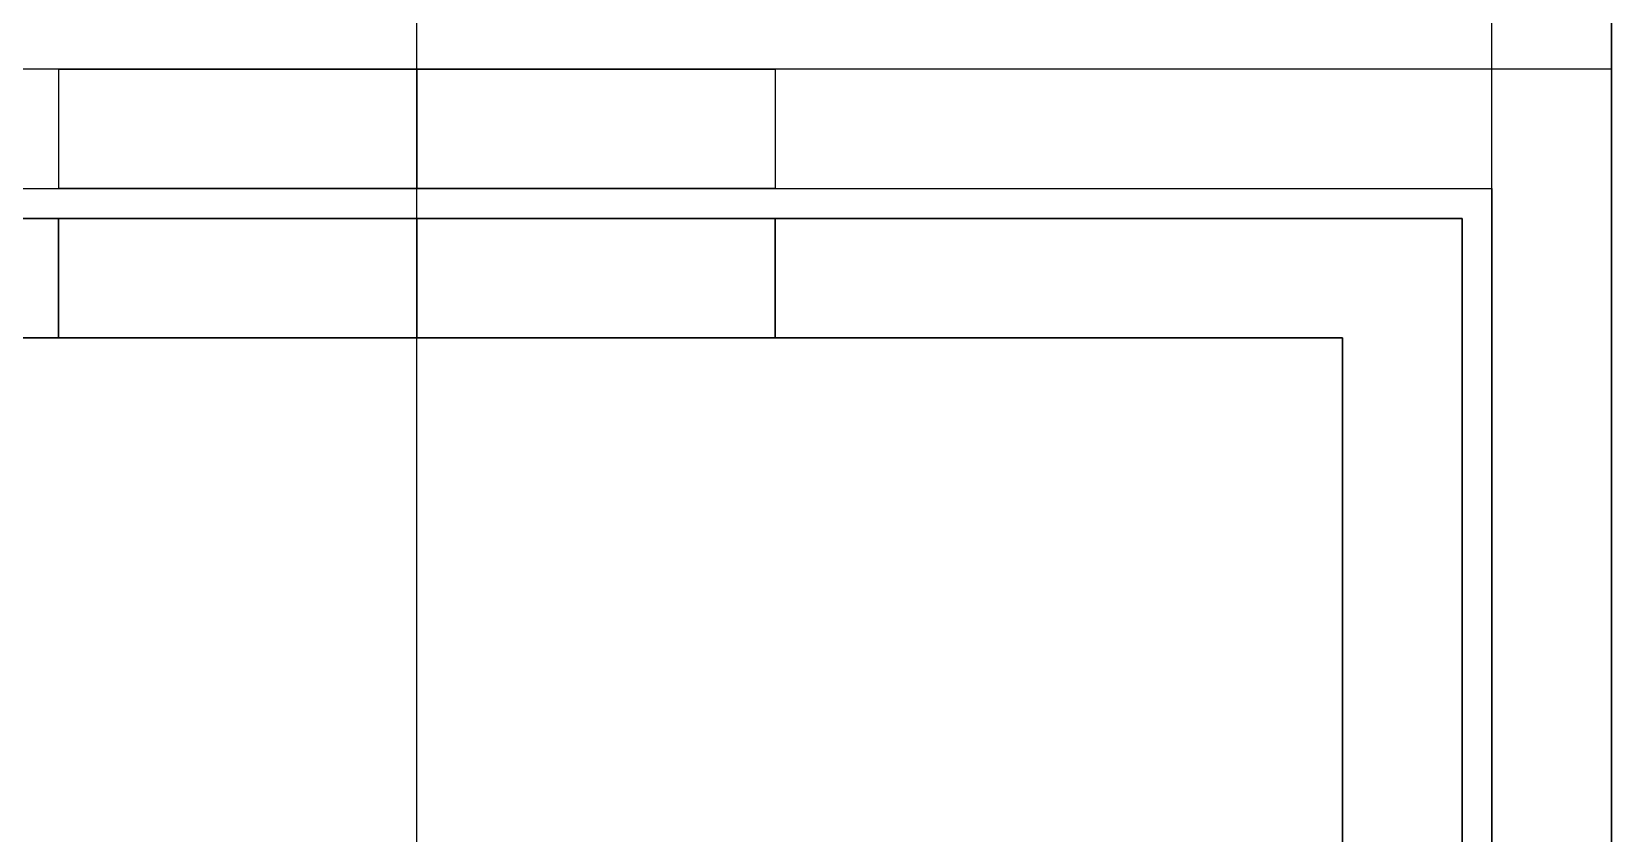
# Model space of a CAD drawing. Header units: millimetres. Extents: x -5956 to -4640, y -5088 to -3772.
# Drawn here: x -4666.56 to -4640.11, y -5060.69 to -5047.26 of the extents above; entities that cross this region are included whole.
import ezdxf

# ---------------------------------------------------------------- set-up
doc = ezdxf.new("R2010")
doc.units = ezdxf.units.MM
doc.header["$MEASUREMENT"] = 0
doc.layers.add('staal', color=5, linetype='Continuous', true_color=0x0000ff)

msp = doc.modelspace()

# ---------------------------------------------------------------- linework, layer by layer
at = {"layer": 'staal'}
for p, q in [((-4666.11, -5047.894, 695.5), (-4666.11, -5049.894, 695.5)), ((-4666.11, -5047.894, 770.5), (-4666.11, -5049.894, 770.5)), ((-4666.11, -5047.894, 920.5), (-4666.11, -5049.894, 920.5)), ((-4666.11, -5047.894, 845.5), (-4666.11, -5049.894, 845.5)), ((-4666.11, -5047.894, 1070.5), (-4666.11, -5049.894, 1070.5)), ((-4666.11, -5047.894, 995.5), (-4666.11, -5049.894, 995.5)), ((-4666.11, -5047.894, 1220.5), (-4666.11, -5049.894, 1220.5)), ((-4666.11, -5047.894, 1145.5), (-4666.11, -5049.894, 1145.5)), ((-4666.11, -5047.894, 545.5), (-4666.11, -5049.894, 545.5)), ((-4666.11, -5047.894, 620.5), (-4666.11, -5049.894, 620.5)), ((-4666.11, -5047.894, 395.5), (-4666.11, -5049.894, 395.5)), ((-4666.11, -5047.894, 470.5), (-4666.11, -5049.894, 470.5)), ((-4666.11, -5047.894, 245.5), (-4666.11, -5049.894, 245.5)), ((-4666.11, -5047.894, 320.5), (-4666.11, -5049.894, 320.5)), ((-4666.11, -5047.894, 170.5), (-4666.11, -5049.894, 170.5)), ((-4666.11, -5047.894, 95.5), (-4666.11, -5049.894, 95.5)), ((-4660.11, -5047.894, 40), (-4660.11, -5049.894, 40)), ((-4660.11, -5047.894, 1276), (-4660.11, -5049.894, 1276)), ((-4660.11, -5047.894, 701.5), (-4660.11, -5049.894, 701.5)), ((-4660.11, -5047.894, 689.5), (-4660.11, -5049.894, 689.5)), ((-4660.11, -5047.894, 776.5), (-4660.11, -5049.894, 776.5)), ((-4660.11, -5047.894, 764.5), (-4660.11, -5049.894, 764.5)), ((-4660.11, -5047.894, 926.5), (-4660.11, -5049.894, 926.5)), ((-4660.11, -5047.894, 914.5), (-4660.11, -5049.894, 914.5)), ((-4660.11, -5047.894, 851.5), (-4660.11, -5049.894, 851.5)), ((-4660.11, -5047.894, 839.5), (-4660.11, -5049.894, 839.5)), ((-4660.11, -5047.894, 1076.5), (-4660.11, -5049.894, 1076.5)), ((-4660.11, -5047.894, 1064.5), (-4660.11, -5049.894, 1064.5)), ((-4660.11, -5047.894, 1001.5), (-4660.11, -5049.894, 1001.5)), ((-4660.11, -5047.894, 989.5), (-4660.11, -5049.894, 989.5)), ((-4660.11, -5047.894, 1226.5), (-4660.11, -5049.894, 1226.5)), ((-4660.11, -5047.894, 1214.5), (-4660.11, -5049.894, 1214.5)), ((-4660.11, -5047.894, 1151.5), (-4660.11, -5049.894, 1151.5)), ((-4660.11, -5047.894, 1139.5), (-4660.11, -5049.894, 1139.5)), ((-4660.11, -5047.894, 551.5), (-4660.11, -5049.894, 551.5)), ((-4660.11, -5047.894, 539.5), (-4660.11, -5049.894, 539.5)), ((-4660.11, -5047.894, 626.5), (-4660.11, -5049.894, 626.5)), ((-4660.11, -5047.894, 614.5), (-4660.11, -5049.894, 614.5)), ((-4660.11, -5047.894, 401.5), (-4660.11, -5049.894, 401.5)), ((-4660.11, -5047.894, 389.5), (-4660.11, -5049.894, 389.5)), ((-4660.11, -5047.894, 476.5), (-4660.11, -5049.894, 476.5)), ((-4660.11, -5047.894, 464.5), (-4660.11, -5049.894, 464.5)), ((-4660.11, -5047.894, 251.5), (-4660.11, -5049.894, 251.5)), ((-4660.11, -5047.894, 239.5), (-4660.11, -5049.894, 239.5)), ((-4660.11, -5047.894, 326.5), (-4660.11, -5049.894, 326.5)), ((-4660.11, -5047.894, 314.5), (-4660.11, -5049.894, 314.5)), ((-4660.11, -5047.894, 176.5), (-4660.11, -5049.894, 176.5)), ((-4660.11, -5047.894, 164.5), (-4660.11, -5049.894, 164.5)), ((-4660.11, -5047.894, 101.5), (-4660.11, -5049.894, 101.5)), ((-4660.11, -5047.894, 89.5), (-4660.11, -5049.894, 89.5)), ((-4654.11, -5047.894, 695.5), (-4654.11, -5049.894, 695.5)), ((-4654.11, -5047.894, 770.5), (-4654.11, -5049.894, 770.5)), ((-4654.11, -5047.894, 920.5), (-4654.11, -5049.894, 920.5)), ((-4654.11, -5047.894, 845.5), (-4654.11, -5049.894, 845.5)), ((-4654.11, -5047.894, 1070.5), (-4654.11, -5049.894, 1070.5)), ((-4654.11, -5047.894, 995.5), (-4654.11, -5049.894, 995.5)), ((-4654.11, -5047.894, 1220.5), (-4654.11, -5049.894, 1220.5)), ((-4654.11, -5047.894, 1145.5), (-4654.11, -5049.894, 1145.5)), ((-4654.11, -5047.894, 545.5), (-4654.11, -5049.894, 545.5)), ((-4654.11, -5047.894, 620.5), (-4654.11, -5049.894, 620.5)), ((-4654.11, -5047.894, 395.5), (-4654.11, -5049.894, 395.5)), ((-4654.11, -5047.894, 470.5), (-4654.11, -5049.894, 470.5)), ((-4654.11, -5047.894, 245.5), (-4654.11, -5049.894, 245.5)), ((-4654.11, -5047.894, 320.5), (-4654.11, -5049.894, 320.5)), ((-4654.11, -5047.894, 170.5), (-4654.11, -5049.894, 170.5)), ((-4654.11, -5047.894, 95.5), (-4654.11, -5049.894, 95.5)), ((-4666.11, -5050.394, 1490.51), (-4666.11, -5052.394, 1490.51)), ((-4666.11, -5050.394, 1565.51), (-4666.11, -5052.394, 1565.51)), ((-4666.11, -5050.394, 1791.51), (-4666.11, -5052.394, 1791.51)), ((-4666.11, -5050.394, 1716.51), (-4666.11, -5052.394, 1716.51)), ((-4666.11, -5052.394, -329.313), (-4666.11, -5050.394, -329.313)), ((-4666.11, -5052.394, -254.313), (-4666.11, -5050.394, -254.313)), ((-4660.11, -5050.394, 1621.01), (-4660.11, -5052.394, 1621.01)), ((-4660.11, -5050.394, 1453.01), (-4660.11, -5052.394, 1453.01)), ((-4660.11, -5050.394, 1496.51), (-4660.11, -5052.394, 1496.51)), ((-4660.11, -5050.394, 1484.51), (-4660.11, -5052.394, 1484.51)), ((-4660.11, -5050.394, 1571.51), (-4660.11, -5052.394, 1571.51)), ((-4660.11, -5050.394, 1559.51), (-4660.11, -5052.394, 1559.51)), ((-4660.11, -5050.394, 1661.01), (-4660.11, -5052.394, 1661.01)), ((-4660.11, -5050.394, 1829.01), (-4660.11, -5052.394, 1829.01)), ((-4660.11, -5050.394, 1785.51), (-4660.11, -5052.394, 1785.51)), ((-4660.11, -5050.394, 1797.51), (-4660.11, -5052.394, 1797.51)), ((-4660.11, -5050.394, 1710.51), (-4660.11, -5052.394, 1710.51)), ((-4660.11, -5050.394, 1722.51), (-4660.11, -5052.394, 1722.51)), ((-4660.11, -5050.394, -384.813), (-4660.11, -5052.394, -384.813)), ((-4660.11, -5050.394, -216.813), (-4660.11, -5052.394, -216.813)), ((-4660.11, -5052.394, -323.313), (-4660.11, -5050.394, -323.313)), ((-4660.11, -5052.394, -335.313), (-4660.11, -5050.394, -335.313)), ((-4660.11, -5052.394, -248.313), (-4660.11, -5050.394, -248.313)), ((-4660.11, -5052.394, -260.313), (-4660.11, -5050.394, -260.313)), ((-4654.11, -5050.394, 1490.51), (-4654.11, -5052.394, 1490.51)), ((-4654.11, -5050.394, 1565.51), (-4654.11, -5052.394, 1565.51)), ((-4654.11, -5050.394, 1791.51), (-4654.11, -5052.394, 1791.51)), ((-4654.11, -5050.394, 1716.51), (-4654.11, -5052.394, 1716.51)), ((-4654.11, -5052.394, -329.313), (-4654.11, -5050.394, -329.313)), ((-4654.11, -5052.394, -254.313), (-4654.11, -5050.394, -254.313))]:
    msp.add_line(p, q, dxfattribs=at)
msp.add_lwpolyline([(-4640.11, -5087.894), (-5956.11, -5087.894), (-5956.11, -3771.894), (-4640.11, -3771.894)], close=True, dxfattribs=at)
for points in [[(-4640.11, -5087.894, 1621.01), (-4640.11, -4429.894, 1621.01), (-4640.11, -3771.894, 1621.01)], [(-4640.11, -5087.894, 1661.01), (-4640.11, -4429.894, 1661.01), (-4640.11, -3771.894, 1661.01)], [(-4640.11, -5087.894, -424.813), (-4640.11, -4429.894, -424.813), (-4640.11, -3771.894, -424.813)], [(-4640.11, -5087.894, -384.813), (-4640.11, -4429.894, -384.813), (-4640.11, -3771.894, -384.813)], [(-4642.11, -5085.894, 1659.01), (-4642.11, -4429.894, 1659.01), (-4642.11, -3773.894, 1659.01)], [(-4642.11, -5085.894, 1623.01), (-4642.11, -4429.894, 1623.01), (-4642.11, -3773.894, 1623.01)], [(-4642.11, -5085.894, -386.813), (-4642.11, -4429.894, -386.813), (-4642.11, -3773.894, -386.813)], [(-4642.11, -5085.894, -422.813), (-4642.11, -4429.894, -422.813), (-4642.11, -3773.894, -422.813)], [(-4660.11, -5067.894, 1661.01), (-4660.11, -5032.644, 1661.01), (-4660.11, -4997.394, 1661.01)], [(-4660.11, -5067.894, 1659.01), (-4660.11, -5032.644, 1659.01), (-4660.11, -4997.394, 1659.01)], [(-4660.11, -5067.894, 1623.01), (-4660.11, -5032.644, 1623.01), (-4660.11, -4997.394, 1623.01)], [(-4660.11, -5067.894, 1621.01), (-4660.11, -5032.644, 1621.01), (-4660.11, -4997.394, 1621.01)], [(-4660.11, -5067.894, -384.813), (-4660.11, -5033.144, -384.813), (-4660.11, -4998.394, -384.813)], [(-4660.11, -5067.894, -386.813), (-4660.11, -5033.144, -386.813), (-4660.11, -4998.394, -386.813)], [(-4660.11, -5067.894, -422.813), (-4660.11, -5033.144, -422.813), (-4660.11, -4998.394, -422.813)], [(-4660.11, -5067.894, -424.813), (-4660.11, -5033.144, -424.813), (-4660.11, -4998.394, -424.813)], [(-4642.11, -5085.894, 1641.01), (-4642.11, -5042.144, 1641.01), (-4642.11, -4998.394, 1641.01)], [(-4642.11, -5085.894, -404.813), (-4642.11, -5042.144, -404.813), (-4642.11, -4998.394, -404.813)], [(-4640.11, -5087.894, 1641.01), (-4640.11, -5043.144, 1641.01), (-4640.11, -4998.394, 1641.01)], [(-4640.11, -5087.894, -404.813), (-4640.11, -5043.144, -404.813), (-4640.11, -4998.394, -404.813)], [(-4640.11, -5087.894, 1621.01), (-4660.11, -5067.894, 1621.01), (-4680.11, -5047.894, 1621.01)], [(-4680.11, -5047.894, 1661.01), (-4660.11, -5067.894, 1661.01), (-4640.11, -5087.894, 1661.01)], [(-4640.11, -5087.894, 1621.01), (-4660.11, -5067.894, 1621.01), (-4680.11, -5047.894, 1621.01)], [(-4680.11, -5047.894, 1661.01), (-4660.11, -5067.894, 1661.01), (-4640.11, -5087.894, 1661.01)], [(-4640.11, -5087.894, -384.813), (-4660.11, -5067.894, -384.813), (-4680.11, -5047.894, -384.813)], [(-4640.11, -5087.894, -424.813), (-4660.11, -5067.894, -424.813), (-4680.11, -5047.894, -424.813)], [(-4680.11, -5047.894, -384.813), (-4660.11, -5067.894, -384.813), (-4640.11, -5087.894, -384.813)], [(-4640.11, -5047.894, 40), (-4660.11, -5047.894, 40), (-4680.11, -5047.894, 40)], [(-4640.11, -5047.894, 1276), (-4660.11, -5047.894, 1276), (-4680.11, -5047.894, 1276)], [(-4640.11, -5047.894, 658), (-4660.11, -5047.894, 658), (-4680.11, -5047.894, 658)], [(-4660.11, -5047.894, 40), (-4660.11, -5047.894, 64.75), (-4660.11, -5047.894, 89.5)], [(-4660.11, -5047.894, 101.5), (-4660.11, -5047.894, 133), (-4660.11, -5047.894, 164.5)], [(-4660.11, -5047.894, 176.5), (-4660.11, -5047.894, 208), (-4660.11, -5047.894, 239.5)], [(-4660.11, -5047.894, 251.5), (-4660.11, -5047.894, 283), (-4660.11, -5047.894, 314.5)], [(-4660.11, -5047.894, 326.5), (-4660.11, -5047.894, 358), (-4660.11, -5047.894, 389.5)], [(-4660.11, -5047.894, 401.5), (-4660.11, -5047.894, 433), (-4660.11, -5047.894, 464.5)], [(-4660.11, -5047.894, 476.5), (-4660.11, -5047.894, 508), (-4660.11, -5047.894, 539.5)], [(-4660.11, -5047.894, 551.5), (-4660.11, -5047.894, 583), (-4660.11, -5047.894, 614.5)], [(-4660.11, -5047.894, 626.5), (-4660.11, -5047.894, 658), (-4660.11, -5047.894, 689.5)], [(-4660.11, -5047.894, 701.5), (-4660.11, -5047.894, 733), (-4660.11, -5047.894, 764.5)], [(-4660.11, -5047.894, 776.5), (-4660.11, -5047.894, 808), (-4660.11, -5047.894, 839.5)], [(-4660.11, -5047.894, 851.5), (-4660.11, -5047.894, 883), (-4660.11, -5047.894, 914.5)], [(-4660.11, -5047.894, 926.5), (-4660.11, -5047.894, 958), (-4660.11, -5047.894, 989.5)], [(-4660.11, -5047.894, 1001.5), (-4660.11, -5047.894, 1033), (-4660.11, -5047.894, 1064.5)], [(-4660.11, -5047.894, 1076.5), (-4660.11, -5047.894, 1108), (-4660.11, -5047.894, 1139.5)], [(-4660.11, -5047.894, 1151.5), (-4660.11, -5047.894, 1183), (-4660.11, -5047.894, 1214.5)], [(-4660.11, -5047.894, 1226.5), (-4660.11, -5047.894, 1251.25), (-4660.11, -5047.894, 1276)], [(-4640.11, -5047.894, 40), (-4640.11, -5047.894, 658), (-4640.11, -5047.894, 1276)], [(-4640.11, -5087.894, 40), (-4640.11, -5067.894, 40), (-4640.11, -5047.894, 40)], [(-4640.11, -5087.894, 1276), (-4640.11, -5067.894, 1276), (-4640.11, -5047.894, 1276)], [(-4640.11, -5087.894, 658), (-4640.11, -5067.894, 658), (-4640.11, -5047.894, 658)], [(-4642.11, -5085.894, 1659.01), (-4660.11, -5067.894, 1659.01), (-4678.11, -5049.894, 1659.01)], [(-4678.11, -5049.894, 1623.01), (-4660.11, -5067.894, 1623.01), (-4642.11, -5085.894, 1623.01)], [(-4642.11, -5085.894, 1659.01), (-4660.11, -5067.894, 1659.01), (-4678.11, -5049.894, 1659.01)], [(-4678.11, -5049.894, 1623.01), (-4660.11, -5067.894, 1623.01), (-4642.11, -5085.894, 1623.01)], [(-4678.11, -5049.894, -386.813), (-4660.11, -5067.894, -386.813), (-4642.11, -5085.894, -386.813)], [(-4642.11, -5085.894, -422.813), (-4660.11, -5067.894, -422.813), (-4678.11, -5049.894, -422.813)], [(-4642.11, -5085.894, -386.813), (-4660.11, -5067.894, -386.813), (-4678.11, -5049.894, -386.813)], [(-4678.11, -5049.894, -422.813), (-4660.11, -5067.894, -422.813), (-4642.11, -5085.894, -422.813)], [(-4678.11, -5049.894, 40), (-4660.11, -5049.894, 40), (-4642.11, -5049.894, 40)], [(-4678.11, -5049.894, 1276), (-4660.11, -5049.894, 1276), (-4642.11, -5049.894, 1276)], [(-4678.11, -5049.894, 658), (-4660.11, -5049.894, 658), (-4642.11, -5049.894, 658)], [(-4660.11, -5049.894, 40), (-4660.11, -5049.894, 64.75), (-4660.11, -5049.894, 89.5)], [(-4660.11, -5049.894, 101.5), (-4660.11, -5049.894, 133), (-4660.11, -5049.894, 164.5)], [(-4660.11, -5049.894, 176.5), (-4660.11, -5049.894, 208), (-4660.11, -5049.894, 239.5)], [(-4660.11, -5049.894, 251.5), (-4660.11, -5049.894, 283), (-4660.11, -5049.894, 314.5)], [(-4660.11, -5049.894, 326.5), (-4660.11, -5049.894, 358), (-4660.11, -5049.894, 389.5)], [(-4660.11, -5049.894, 401.5), (-4660.11, -5049.894, 433), (-4660.11, -5049.894, 464.5)], [(-4660.11, -5049.894, 476.5), (-4660.11, -5049.894, 508), (-4660.11, -5049.894, 539.5)], [(-4660.11, -5049.894, 551.5), (-4660.11, -5049.894, 583), (-4660.11, -5049.894, 614.5)], [(-4660.11, -5049.894, 626.5), (-4660.11, -5049.894, 658), (-4660.11, -5049.894, 689.5)], [(-4660.11, -5049.894, 701.5), (-4660.11, -5049.894, 733), (-4660.11, -5049.894, 764.5)], [(-4660.11, -5049.894, 776.5), (-4660.11, -5049.894, 808), (-4660.11, -5049.894, 839.5)], [(-4660.11, -5049.894, 851.5), (-4660.11, -5049.894, 883), (-4660.11, -5049.894, 914.5)], [(-4660.11, -5049.894, 926.5), (-4660.11, -5049.894, 958), (-4660.11, -5049.894, 989.5)], [(-4660.11, -5049.894, 1001.5), (-4660.11, -5049.894, 1033), (-4660.11, -5049.894, 1064.5)], [(-4660.11, -5049.894, 1076.5), (-4660.11, -5049.894, 1108), (-4660.11, -5049.894, 1139.5)], [(-4660.11, -5049.894, 1151.5), (-4660.11, -5049.894, 1183), (-4660.11, -5049.894, 1214.5)], [(-4660.11, -5049.894, 1226.5), (-4660.11, -5049.894, 1251.25), (-4660.11, -5049.894, 1276)], [(-4642.11, -5049.894, 40), (-4642.11, -5067.894, 40), (-4642.11, -5085.894, 40)], [(-4642.11, -5049.894, 1276), (-4642.11, -5067.894, 1276), (-4642.11, -5085.894, 1276)], [(-4642.11, -5049.894, 40), (-4642.11, -5049.894, 658), (-4642.11, -5049.894, 1276)], [(-4642.11, -5049.894, 658), (-4642.11, -5067.894, 658), (-4642.11, -5085.894, 658)], [(-4677.61, -5050.394, 1621.01), (-4660.11, -5050.394, 1621.01), (-4642.61, -5050.394, 1621.01)], [(-4677.61, -5050.394, 1453.01), (-4660.11, -5050.394, 1453.01), (-4642.61, -5050.394, 1453.01)], [(-4677.61, -5050.394, 1537.01), (-4660.11, -5050.394, 1537.01), (-4642.61, -5050.394, 1537.01)], [(-4677.61, -5050.394, 1661.01), (-4660.11, -5050.394, 1661.01), (-4642.61, -5050.394, 1661.01)], [(-4677.61, -5050.394, 1829.01), (-4660.11, -5050.394, 1829.01), (-4642.61, -5050.394, 1829.01)], [(-4677.61, -5050.394, 1745.01), (-4660.11, -5050.394, 1745.01), (-4642.61, -5050.394, 1745.01)], [(-4642.61, -5050.394, -384.813), (-4660.11, -5050.394, -384.813), (-4677.61, -5050.394, -384.813)], [(-4642.61, -5050.394, -216.813), (-4660.11, -5050.394, -216.813), (-4677.61, -5050.394, -216.813)], [(-4642.61, -5050.394, -300.813), (-4660.11, -5050.394, -300.813), (-4677.61, -5050.394, -300.813)], [(-4660.11, -5050.394, 1621.01), (-4660.11, -5050.394, 1596.26), (-4660.11, -5050.394, 1571.51)], [(-4660.11, -5050.394, 1559.51), (-4660.11, -5050.394, 1528.01), (-4660.11, -5050.394, 1496.51)], [(-4660.11, -5050.394, 1484.51), (-4660.11, -5050.394, 1468.76), (-4660.11, -5050.394, 1453.01)], [(-4660.11, -5050.394, 1661.01), (-4660.11, -5050.394, 1685.76), (-4660.11, -5050.394, 1710.51)], [(-4660.11, -5050.394, 1722.51), (-4660.11, -5050.394, 1754.01), (-4660.11, -5050.394, 1785.51)], [(-4660.11, -5050.394, 1797.51), (-4660.11, -5050.394, 1813.26), (-4660.11, -5050.394, 1829.01)], [(-4660.11, -5050.394, -384.813), (-4660.11, -5050.394, -360.063), (-4660.11, -5050.394, -335.313)], [(-4660.11, -5050.394, -323.313), (-4660.11, -5050.394, -291.813), (-4660.11, -5050.394, -260.313)], [(-4660.11, -5050.394, -248.313), (-4660.11, -5050.394, -232.563), (-4660.11, -5050.394, -216.813)], [(-4642.61, -5050.394, 1621.01), (-4642.61, -5050.394, 1537.01), (-4642.61, -5050.394, 1453.01)], [(-4642.61, -5050.394, 1621.01), (-4642.61, -5067.894, 1621.01), (-4642.61, -5085.394, 1621.01)], [(-4642.61, -5050.394, 1453.01), (-4642.61, -5067.894, 1453.01), (-4642.61, -5085.394, 1453.01)], [(-4642.61, -5050.394, 1537.01), (-4642.61, -5067.894, 1537.01), (-4642.61, -5085.394, 1537.01)], [(-4642.61, -5050.394, 1661.01), (-4642.61, -5050.394, 1745.01), (-4642.61, -5050.394, 1829.01)], [(-4642.61, -5050.394, 1661.01), (-4642.61, -5067.894, 1661.01), (-4642.61, -5085.394, 1661.01)], [(-4642.61, -5050.394, 1829.01), (-4642.61, -5067.894, 1829.01), (-4642.61, -5085.394, 1829.01)], [(-4642.61, -5050.394, 1745.01), (-4642.61, -5067.894, 1745.01), (-4642.61, -5085.394, 1745.01)], [(-4642.61, -5050.394, -384.813), (-4642.61, -5050.394, -300.813), (-4642.61, -5050.394, -216.813)], [(-4642.61, -5085.394, -384.813), (-4642.61, -5067.894, -384.813), (-4642.61, -5050.394, -384.813)], [(-4642.61, -5085.394, -216.813), (-4642.61, -5067.894, -216.813), (-4642.61, -5050.394, -216.813)], [(-4642.61, -5085.394, -300.813), (-4642.61, -5067.894, -300.813), (-4642.61, -5050.394, -300.813)], [(-4644.61, -5052.394, 1621.01), (-4660.11, -5052.394, 1621.01), (-4675.61, -5052.394, 1621.01)], [(-4644.61, -5052.394, 1453.01), (-4660.11, -5052.394, 1453.01), (-4675.61, -5052.394, 1453.01)], [(-4644.61, -5052.394, 1537.01), (-4660.11, -5052.394, 1537.01), (-4675.61, -5052.394, 1537.01)], [(-4644.61, -5052.394, 1661.01), (-4660.11, -5052.394, 1661.01), (-4675.61, -5052.394, 1661.01)], [(-4644.61, -5052.394, 1829.01), (-4660.11, -5052.394, 1829.01), (-4675.61, -5052.394, 1829.01)], [(-4644.61, -5052.394, 1745.01), (-4660.11, -5052.394, 1745.01), (-4675.61, -5052.394, 1745.01)], [(-4675.61, -5052.394, -384.813), (-4660.11, -5052.394, -384.813), (-4644.61, -5052.394, -384.813)], [(-4675.61, -5052.394, -216.813), (-4660.11, -5052.394, -216.813), (-4644.61, -5052.394, -216.813)], [(-4675.61, -5052.394, -300.813), (-4660.11, -5052.394, -300.813), (-4644.61, -5052.394, -300.813)], [(-4660.11, -5052.394, 1621.01), (-4660.11, -5052.394, 1596.26), (-4660.11, -5052.394, 1571.51)], [(-4660.11, -5052.394, 1559.51), (-4660.11, -5052.394, 1528.01), (-4660.11, -5052.394, 1496.51)], [(-4660.11, -5052.394, 1484.51), (-4660.11, -5052.394, 1468.76), (-4660.11, -5052.394, 1453.01)], [(-4660.11, -5052.394, 1661.01), (-4660.11, -5052.394, 1685.76), (-4660.11, -5052.394, 1710.51)], [(-4660.11, -5052.394, 1722.51), (-4660.11, -5052.394, 1754.01), (-4660.11, -5052.394, 1785.51)], [(-4660.11, -5052.394, 1797.51), (-4660.11, -5052.394, 1813.26), (-4660.11, -5052.394, 1829.01)], [(-4660.11, -5052.394, -384.813), (-4660.11, -5052.394, -360.063), (-4660.11, -5052.394, -335.313)], [(-4660.11, -5052.394, -323.313), (-4660.11, -5052.394, -291.813), (-4660.11, -5052.394, -260.313)], [(-4660.11, -5052.394, -248.313), (-4660.11, -5052.394, -232.563), (-4660.11, -5052.394, -216.813)], [(-4644.61, -5083.394, 1621.01), (-4644.61, -5067.894, 1621.01), (-4644.61, -5052.394, 1621.01)], [(-4644.61, -5052.394, 1621.01), (-4644.61, -5052.394, 1537.01), (-4644.61, -5052.394, 1453.01)], [(-4644.61, -5083.394, 1453.01), (-4644.61, -5067.894, 1453.01), (-4644.61, -5052.394, 1453.01)], [(-4644.61, -5083.394, 1537.01), (-4644.61, -5067.894, 1537.01), (-4644.61, -5052.394, 1537.01)], [(-4644.61, -5083.394, 1661.01), (-4644.61, -5067.894, 1661.01), (-4644.61, -5052.394, 1661.01)], [(-4644.61, -5052.394, 1661.01), (-4644.61, -5052.394, 1745.01), (-4644.61, -5052.394, 1829.01)], [(-4644.61, -5083.394, 1829.01), (-4644.61, -5067.894, 1829.01), (-4644.61, -5052.394, 1829.01)], [(-4644.61, -5083.394, 1745.01), (-4644.61, -5067.894, 1745.01), (-4644.61, -5052.394, 1745.01)], [(-4644.61, -5052.394, -384.813), (-4644.61, -5067.894, -384.813), (-4644.61, -5083.394, -384.813)], [(-4644.61, -5052.394, -216.813), (-4644.61, -5067.894, -216.813), (-4644.61, -5083.394, -216.813)], [(-4644.61, -5052.394, -384.813), (-4644.61, -5052.394, -300.813), (-4644.61, -5052.394, -216.813)], [(-4644.61, -5052.394, -300.813), (-4644.61, -5067.894, -300.813), (-4644.61, -5083.394, -300.813)]]:
    msp.add_open_spline(points, degree=2, dxfattribs=at)
for points, weights, knots in [([(-4654.11, -5047.894, 695.5), (-4654.11, -5047.894, 701.5), (-4660.11, -5047.894, 701.5), (-4666.11, -5047.894, 701.5), (-4666.11, -5047.894, 695.5), (-4666.11, -5047.894, 689.5), (-4660.11, -5047.894, 689.5), (-4654.11, -5047.894, 689.5), (-4654.11, -5047.894, 695.5)], [1, 0.707106781187, 1, 0.707106781187, 1, 0.707106781187, 1, 0.707106781187, 1], [0, 0, 0, 7.853982, 7.853982, 15.707963, 15.707963, 23.561945, 23.561945, 31.415927, 31.415927, 31.415927]), ([(-4654.11, -5047.894, 770.5), (-4654.11, -5047.894, 776.5), (-4660.11, -5047.894, 776.5), (-4666.11, -5047.894, 776.5), (-4666.11, -5047.894, 770.5), (-4666.11, -5047.894, 764.5), (-4660.11, -5047.894, 764.5), (-4654.11, -5047.894, 764.5), (-4654.11, -5047.894, 770.5)], [1, 0.707106781187, 1, 0.707106781187, 1, 0.707106781187, 1, 0.707106781187, 1], [0, 0, 0, 7.853982, 7.853982, 15.707963, 15.707963, 23.561945, 23.561945, 31.415927, 31.415927, 31.415927]), ([(-4654.11, -5047.894, 920.5), (-4654.11, -5047.894, 926.5), (-4660.11, -5047.894, 926.5), (-4666.11, -5047.894, 926.5), (-4666.11, -5047.894, 920.5), (-4666.11, -5047.894, 914.5), (-4660.11, -5047.894, 914.5), (-4654.11, -5047.894, 914.5), (-4654.11, -5047.894, 920.5)], [0.999999860338, 0.707106851018, 1, 0.707106781187, 1, 0.707106781187, 1, 0.707106781187, 1], [0, 0, 0, 7.85398, 7.85398, 15.707962, 15.707962, 23.561944, 23.561944, 31.415927, 31.415927, 31.415927]), ([(-4654.11, -5047.894, 845.5), (-4654.11, -5047.894, 851.5), (-4660.11, -5047.894, 851.5), (-4666.11, -5047.894, 851.5), (-4666.11, -5047.894, 845.5), (-4666.11, -5047.894, 839.5), (-4660.11, -5047.894, 839.5), (-4654.11, -5047.894, 839.5), (-4654.11, -5047.894, 845.5)], [0.999999860338, 0.707106851018, 1, 0.707106781187, 1, 0.707106781187, 1, 0.707106781187, 1], [0, 0, 0, 7.85398, 7.85398, 15.707962, 15.707962, 23.561944, 23.561944, 31.415927, 31.415927, 31.415927]), ([(-4654.11, -5047.894, 1070.5), (-4654.11, -5047.894, 1076.5), (-4660.11, -5047.894, 1076.5), (-4666.11, -5047.894, 1076.5), (-4666.11, -5047.894, 1070.5), (-4666.11, -5047.894, 1064.5), (-4660.11, -5047.894, 1064.5), (-4654.11, -5047.894, 1064.5), (-4654.11, -5047.894, 1070.5)], [1, 0.707106781187, 1, 0.707106781187, 1, 0.707106781187, 1, 0.707106781187, 1], [0, 0, 0, 7.853982, 7.853982, 15.707963, 15.707963, 23.561945, 23.561945, 31.415927, 31.415927, 31.415927]), ([(-4654.11, -5047.894, 995.5), (-4654.11, -5047.894, 1001.5), (-4660.11, -5047.894, 1001.5), (-4666.11, -5047.894, 1001.5), (-4666.11, -5047.894, 995.5), (-4666.11, -5047.894, 989.5), (-4660.11, -5047.894, 989.5), (-4654.11, -5047.894, 989.5), (-4654.11, -5047.894, 995.5)], [0.999999860338, 0.707106851018, 1, 0.707106781187, 1, 0.707106781187, 1, 0.707106781187, 1], [0, 0, 0, 7.85398, 7.85398, 15.707962, 15.707962, 23.561944, 23.561944, 31.415927, 31.415927, 31.415927]), ([(-4654.11, -5047.894, 1220.5), (-4654.11, -5047.894, 1226.5), (-4660.11, -5047.894, 1226.5), (-4666.11, -5047.894, 1226.5), (-4666.11, -5047.894, 1220.5), (-4666.11, -5047.894, 1214.5), (-4660.11, -5047.894, 1214.5), (-4654.11, -5047.894, 1214.5), (-4654.11, -5047.894, 1220.5)], [1, 0.707106781187, 1, 0.707106781187, 1, 0.707106781187, 1, 0.707106781187, 1], [0, 0, 0, 7.853982, 7.853982, 15.707963, 15.707963, 23.561945, 23.561945, 31.415927, 31.415927, 31.415927]), ([(-4654.11, -5047.894, 1145.5), (-4654.11, -5047.894, 1151.5), (-4660.11, -5047.894, 1151.5), (-4666.11, -5047.894, 1151.5), (-4666.11, -5047.894, 1145.5), (-4666.11, -5047.894, 1139.5), (-4660.11, -5047.894, 1139.5), (-4654.11, -5047.894, 1139.5), (-4654.11, -5047.894, 1145.5)], [1, 0.707106781187, 1, 0.707106781187, 1, 0.707106781187, 1, 0.707106781187, 1], [0, 0, 0, 7.853982, 7.853982, 15.707963, 15.707963, 23.561945, 23.561945, 31.415927, 31.415927, 31.415927]), ([(-4654.11, -5047.894, 545.5), (-4654.11, -5047.894, 551.5), (-4660.11, -5047.894, 551.5), (-4666.11, -5047.894, 551.5), (-4666.11, -5047.894, 545.5), (-4666.11, -5047.894, 539.5), (-4660.11, -5047.894, 539.5), (-4654.11, -5047.894, 539.5), (-4654.11, -5047.894, 545.5)], [1, 0.707106781187, 1, 0.707106781187, 1, 0.707106781187, 1, 0.707106781187, 1], [0, 0, 0, 7.853982, 7.853982, 15.707963, 15.707963, 23.561945, 23.561945, 31.415927, 31.415927, 31.415927]), ([(-4654.11, -5047.894, 620.5), (-4654.11, -5047.894, 626.5), (-4660.11, -5047.894, 626.5), (-4666.11, -5047.894, 626.5), (-4666.11, -5047.894, 620.5), (-4666.11, -5047.894, 614.5), (-4660.11, -5047.894, 614.5), (-4654.11, -5047.894, 614.5), (-4654.11, -5047.894, 620.5)], [1, 0.707106781187, 1, 0.707106781187, 1, 0.707106781187, 1, 0.707106781187, 1], [0, 0, 0, 7.853982, 7.853982, 15.707963, 15.707963, 23.561945, 23.561945, 31.415927, 31.415927, 31.415927]), ([(-4654.11, -5047.894, 395.5), (-4654.11, -5047.894, 401.5), (-4660.11, -5047.894, 401.5), (-4666.11, -5047.894, 401.5), (-4666.11, -5047.894, 395.5), (-4666.11, -5047.894, 389.5), (-4660.11, -5047.894, 389.5), (-4654.11, -5047.894, 389.5), (-4654.11, -5047.894, 395.5)], [0.999999860338, 0.707106851018, 1, 0.707106781187, 1, 0.707106781187, 1, 0.707106781187, 1], [0, 0, 0, 7.85398, 7.85398, 15.707962, 15.707962, 23.561944, 23.561944, 31.415927, 31.415927, 31.415927]), ([(-4654.11, -5047.894, 470.5), (-4654.11, -5047.894, 476.5), (-4660.11, -5047.894, 476.5), (-4666.11, -5047.894, 476.5), (-4666.11, -5047.894, 470.5), (-4666.11, -5047.894, 464.5), (-4660.11, -5047.894, 464.5), (-4654.11, -5047.894, 464.5), (-4654.11, -5047.894, 470.5)], [1, 0.707106781187, 1, 0.707106781187, 1, 0.707106781187, 1, 0.707106781187, 1], [0, 0, 0, 7.853982, 7.853982, 15.707963, 15.707963, 23.561945, 23.561945, 31.415927, 31.415927, 31.415927]), ([(-4654.11, -5047.894, 245.5), (-4654.11, -5047.894, 251.5), (-4660.11, -5047.894, 251.5), (-4666.11, -5047.894, 251.5), (-4666.11, -5047.894, 245.5), (-4666.11, -5047.894, 239.5), (-4660.11, -5047.894, 239.5), (-4654.11, -5047.894, 239.5), (-4654.11, -5047.894, 245.5)], [1, 0.707106781187, 1, 0.707106781187, 1, 0.707106781187, 1, 0.707106781187, 1], [0, 0, 0, 7.853982, 7.853982, 15.707963, 15.707963, 23.561945, 23.561945, 31.415927, 31.415927, 31.415927]), ([(-4654.11, -5047.894, 320.5), (-4654.11, -5047.894, 326.5), (-4660.11, -5047.894, 326.5), (-4666.11, -5047.894, 326.5), (-4666.11, -5047.894, 320.5), (-4666.11, -5047.894, 314.5), (-4660.11, -5047.894, 314.5), (-4654.11, -5047.894, 314.5), (-4654.11, -5047.894, 320.5)], [1, 0.707106781187, 1, 0.707106781187, 1, 0.707106781187, 1, 0.707106781187, 1], [0, 0, 0, 7.853982, 7.853982, 15.707963, 15.707963, 23.561945, 23.561945, 31.415927, 31.415927, 31.415927]), ([(-4654.11, -5047.894, 170.5), (-4654.11, -5047.894, 176.5), (-4660.11, -5047.894, 176.5), (-4666.11, -5047.894, 176.5), (-4666.11, -5047.894, 170.5), (-4666.11, -5047.894, 164.5), (-4660.11, -5047.894, 164.5), (-4654.11, -5047.894, 164.5), (-4654.11, -5047.894, 170.5)], [1, 0.707106781187, 1, 0.707106781187, 1, 0.707106781187, 1, 0.707106781187, 1], [0, 0, 0, 7.853982, 7.853982, 15.707963, 15.707963, 23.561945, 23.561945, 31.415927, 31.415927, 31.415927]), ([(-4654.11, -5047.894, 95.5), (-4654.11, -5047.894, 101.5), (-4660.11, -5047.894, 101.5), (-4666.11, -5047.894, 101.5), (-4666.11, -5047.894, 95.5), (-4666.11, -5047.894, 89.5), (-4660.11, -5047.894, 89.5), (-4654.11, -5047.894, 89.5), (-4654.11, -5047.894, 95.5)], [1, 0.707106781187, 1, 0.707106781187, 1, 0.707106781187, 1, 0.707106781187, 1], [0, 0, 0, 7.853982, 7.853982, 15.707963, 15.707963, 23.561945, 23.561945, 31.415927, 31.415927, 31.415927]), ([(-4654.11, -5047.894, 695.5), (-4654.11, -5047.894, 701.5), (-4660.11, -5047.894, 701.5), (-4666.11, -5047.894, 701.5), (-4666.11, -5047.894, 695.5), (-4666.11, -5047.894, 689.5), (-4660.11, -5047.894, 689.5), (-4654.11, -5047.894, 689.5), (-4654.11, -5047.894, 695.5)], [1, 0.707106781187, 1, 0.707106781187, 1, 0.707106781187, 1, 0.707106781187, 1], [0, 0, 0, 7.853982, 7.853982, 15.707963, 15.707963, 23.561945, 23.561945, 31.415927, 31.415927, 31.415927]), ([(-4654.11, -5047.894, 770.5), (-4654.11, -5047.894, 776.5), (-4660.11, -5047.894, 776.5), (-4666.11, -5047.894, 776.5), (-4666.11, -5047.894, 770.5), (-4666.11, -5047.894, 764.5), (-4660.11, -5047.894, 764.5), (-4654.11, -5047.894, 764.5), (-4654.11, -5047.894, 770.5)], [1, 0.707106781187, 1, 0.707106781187, 1, 0.707106781187, 1, 0.707106781187, 1], [0, 0, 0, 7.853982, 7.853982, 15.707963, 15.707963, 23.561945, 23.561945, 31.415927, 31.415927, 31.415927]), ([(-4654.11, -5047.894, 920.5), (-4654.11, -5047.894, 926.5), (-4660.11, -5047.894, 926.5), (-4666.11, -5047.894, 926.5), (-4666.11, -5047.894, 920.5), (-4666.11, -5047.894, 914.5), (-4660.11, -5047.894, 914.5), (-4654.11, -5047.894, 914.5), (-4654.11, -5047.894, 920.5)], [1, 0.707106781187, 1, 0.707106781187, 1, 0.707106781187, 1, 0.707106781187, 1], [0, 0, 0, 7.853982, 7.853982, 15.707963, 15.707963, 23.561945, 23.561945, 31.415927, 31.415927, 31.415927]), ([(-4654.11, -5047.894, 845.5), (-4654.11, -5047.894, 851.5), (-4660.11, -5047.894, 851.5), (-4666.11, -5047.894, 851.5), (-4666.11, -5047.894, 845.5), (-4666.11, -5047.894, 839.5), (-4660.11, -5047.894, 839.5), (-4654.11, -5047.894, 839.5), (-4654.11, -5047.894, 845.5)], [1, 0.707106781187, 1, 0.707106781187, 1, 0.707106781187, 1, 0.707106781187, 1], [0, 0, 0, 7.853982, 7.853982, 15.707963, 15.707963, 23.561945, 23.561945, 31.415927, 31.415927, 31.415927]), ([(-4654.11, -5047.894, 1070.5), (-4654.11, -5047.894, 1076.5), (-4660.11, -5047.894, 1076.5), (-4666.11, -5047.894, 1076.5), (-4666.11, -5047.894, 1070.5), (-4666.11, -5047.894, 1064.5), (-4660.11, -5047.894, 1064.5), (-4654.11, -5047.894, 1064.5), (-4654.11, -5047.894, 1070.5)], [1, 0.707106781187, 1, 0.707106781187, 1, 0.707106781187, 1, 0.707106781187, 1], [0, 0, 0, 7.853982, 7.853982, 15.707963, 15.707963, 23.561945, 23.561945, 31.415927, 31.415927, 31.415927]), ([(-4654.11, -5047.894, 995.5), (-4654.11, -5047.894, 1001.5), (-4660.11, -5047.894, 1001.5), (-4666.11, -5047.894, 1001.5), (-4666.11, -5047.894, 995.5), (-4666.11, -5047.894, 989.5), (-4660.11, -5047.894, 989.5), (-4654.11, -5047.894, 989.5), (-4654.11, -5047.894, 995.5)], [1, 0.707106781187, 1, 0.707106781187, 1, 0.707106781187, 1, 0.707106781187, 1], [0, 0, 0, 7.853982, 7.853982, 15.707963, 15.707963, 23.561945, 23.561945, 31.415927, 31.415927, 31.415927]), ([(-4654.11, -5047.894, 1220.5), (-4654.11, -5047.894, 1226.5), (-4660.11, -5047.894, 1226.5), (-4666.11, -5047.894, 1226.5), (-4666.11, -5047.894, 1220.5), (-4666.11, -5047.894, 1214.5), (-4660.11, -5047.894, 1214.5), (-4654.11, -5047.894, 1214.5), (-4654.11, -5047.894, 1220.5)], [1, 0.707106781187, 1, 0.707106781187, 1, 0.707106781187, 1, 0.707106781187, 1], [0, 0, 0, 7.853982, 7.853982, 15.707963, 15.707963, 23.561945, 23.561945, 31.415927, 31.415927, 31.415927]), ([(-4654.11, -5047.894, 1145.5), (-4654.11, -5047.894, 1151.5), (-4660.11, -5047.894, 1151.5), (-4666.11, -5047.894, 1151.5), (-4666.11, -5047.894, 1145.5), (-4666.11, -5047.894, 1139.5), (-4660.11, -5047.894, 1139.5), (-4654.11, -5047.894, 1139.5), (-4654.11, -5047.894, 1145.5)], [1, 0.707106781187, 1, 0.707106781187, 1, 0.707106781187, 1, 0.707106781187, 1], [0, 0, 0, 7.853982, 7.853982, 15.707963, 15.707963, 23.561945, 23.561945, 31.415927, 31.415927, 31.415927]), ([(-4666.11, -5047.894, 545.5), (-4666.11, -5047.894, 539.5), (-4660.11, -5047.894, 539.5), (-4654.11, -5047.894, 539.5), (-4654.11, -5047.894, 545.5)], [1, 0.707106781187, 1, 0.707106781187, 1], [15.707963, 15.707963, 15.707963, 23.561945, 23.561945, 31.415927, 31.415927, 31.415927]), ([(-4666.11, -5047.894, 620.5), (-4666.11, -5047.894, 614.5), (-4660.11, -5047.894, 614.5), (-4654.11, -5047.894, 614.5), (-4654.11, -5047.894, 620.5)], [1, 0.707106781187, 1, 0.707106781187, 1], [15.707963, 15.707963, 15.707963, 23.561945, 23.561945, 31.415927, 31.415927, 31.415927]), ([(-4666.11, -5047.894, 395.5), (-4666.11, -5047.894, 389.5), (-4660.11, -5047.894, 389.5), (-4654.11, -5047.894, 389.5), (-4654.11, -5047.894, 395.5)], [1, 0.707106781187, 1, 0.707106781187, 1], [15.707963, 15.707963, 15.707963, 23.561945, 23.561945, 31.415927, 31.415927, 31.415927]), ([(-4666.11, -5047.894, 470.5), (-4666.11, -5047.894, 464.5), (-4660.11, -5047.894, 464.5), (-4654.11, -5047.894, 464.5), (-4654.11, -5047.894, 470.5)], [1, 0.707106781187, 1, 0.707106781187, 1], [15.707963, 15.707963, 15.707963, 23.561945, 23.561945, 31.415927, 31.415927, 31.415927]), ([(-4666.11, -5047.894, 245.5), (-4666.11, -5047.894, 239.5), (-4660.11, -5047.894, 239.5), (-4654.11, -5047.894, 239.5), (-4654.11, -5047.894, 245.5)], [1, 0.707106781187, 1, 0.707106781187, 1], [15.707963, 15.707963, 15.707963, 23.561945, 23.561945, 31.415927, 31.415927, 31.415927]), ([(-4666.11, -5047.894, 320.5), (-4666.11, -5047.894, 314.5), (-4660.11, -5047.894, 314.5), (-4654.11, -5047.894, 314.5), (-4654.11, -5047.894, 320.5)], [1, 0.707106781187, 1, 0.707106781187, 1], [15.707963, 15.707963, 15.707963, 23.561945, 23.561945, 31.415927, 31.415927, 31.415927]), ([(-4666.11, -5047.894, 170.5), (-4666.11, -5047.894, 164.5), (-4660.11, -5047.894, 164.5), (-4654.11, -5047.894, 164.5), (-4654.11, -5047.894, 170.5)], [1, 0.707106781187, 1, 0.707106781187, 1], [15.707963, 15.707963, 15.707963, 23.561945, 23.561945, 31.415927, 31.415927, 31.415927]), ([(-4666.11, -5047.894, 95.5), (-4666.11, -5047.894, 89.5), (-4660.11, -5047.894, 89.5), (-4654.11, -5047.894, 89.5), (-4654.11, -5047.894, 95.5)], [1, 0.707106781187, 1, 0.707106781187, 1], [15.707963, 15.707963, 15.707963, 23.561945, 23.561945, 31.415927, 31.415927, 31.415927]), ([(-4654.11, -5049.894, 695.5), (-4654.11, -5049.894, 689.5), (-4660.11, -5049.894, 689.5), (-4666.11, -5049.894, 689.5), (-4666.11, -5049.894, 695.5), (-4666.11, -5049.894, 701.5), (-4660.11, -5049.894, 701.5), (-4654.11, -5049.894, 701.5), (-4654.11, -5049.894, 695.5)], [1, 0.707106781187, 1, 0.707106781187, 1, 0.707106781187, 1, 0.707106781187, 1], [-31.415927, -31.415927, -31.415927, -23.561945, -23.561945, -15.707963, -15.707963, -7.853982, -7.853982, 0, 0, 0]), ([(-4654.11, -5049.894, 770.5), (-4654.11, -5049.894, 764.5), (-4660.11, -5049.894, 764.5), (-4666.11, -5049.894, 764.5), (-4666.11, -5049.894, 770.5), (-4666.11, -5049.894, 776.5), (-4660.11, -5049.894, 776.5), (-4654.11, -5049.894, 776.5), (-4654.11, -5049.894, 770.5)], [1, 0.707106781187, 1, 0.707106781187, 1, 0.707106781187, 1, 0.707106781187, 1], [-31.415927, -31.415927, -31.415927, -23.561945, -23.561945, -15.707963, -15.707963, -7.853982, -7.853982, 0, 0, 0]), ([(-4654.11, -5049.894, 920.5), (-4654.11, -5049.894, 914.5), (-4660.11, -5049.894, 914.5), (-4666.11, -5049.894, 914.5), (-4666.11, -5049.894, 920.5), (-4666.11, -5049.894, 926.5), (-4660.11, -5049.894, 926.5), (-4654.11, -5049.894, 926.5), (-4654.11, -5049.894, 920.5)], [1, 0.707106781187, 1, 0.707106781187, 1, 0.707106781187, 1, 0.707106781187, 1], [-31.415927, -31.415927, -31.415927, -23.561945, -23.561945, -15.707963, -15.707963, -7.853982, -7.853982, 0, 0, 0]), ([(-4654.11, -5049.894, 845.5), (-4654.11, -5049.894, 839.5), (-4660.11, -5049.894, 839.5), (-4666.11, -5049.894, 839.5), (-4666.11, -5049.894, 845.5), (-4666.11, -5049.894, 851.5), (-4660.11, -5049.894, 851.5), (-4654.11, -5049.894, 851.5), (-4654.11, -5049.894, 845.5)], [1, 0.707106781187, 1, 0.707106781187, 1, 0.707106781187, 1, 0.707106781187, 1], [-31.415927, -31.415927, -31.415927, -23.561945, -23.561945, -15.707963, -15.707963, -7.853982, -7.853982, 0, 0, 0]), ([(-4654.11, -5049.894, 1070.5), (-4654.11, -5049.894, 1064.5), (-4660.11, -5049.894, 1064.5), (-4666.11, -5049.894, 1064.5), (-4666.11, -5049.894, 1070.5), (-4666.11, -5049.894, 1076.5), (-4660.11, -5049.894, 1076.5), (-4654.11, -5049.894, 1076.5), (-4654.11, -5049.894, 1070.5)], [0.999999860338, 0.707106851018, 1, 0.707106781187, 1, 0.707106781187, 1, 0.707106851018, 0.999999860338], [-31.415927, -31.415927, -31.415927, -23.561946, -23.561946, -15.707963, -15.707963, -7.853981, -7.853981, 0, 0, 0]), ([(-4654.11, -5049.894, 995.5), (-4654.11, -5049.894, 989.5), (-4660.11, -5049.894, 989.5), (-4666.11, -5049.894, 989.5), (-4666.11, -5049.894, 995.5), (-4666.11, -5049.894, 1001.5), (-4660.11, -5049.894, 1001.5), (-4654.11, -5049.894, 1001.5), (-4654.11, -5049.894, 995.5)], [0.999999860338, 0.707106851018, 1, 0.707106781187, 1, 0.707106781187, 1, 0.707106851018, 0.999999860338], [-31.415927, -31.415927, -31.415927, -23.561946, -23.561946, -15.707963, -15.707963, -7.853981, -7.853981, 0, 0, 0]), ([(-4654.11, -5049.894, 1220.5), (-4654.11, -5049.894, 1214.5), (-4660.11, -5049.894, 1214.5), (-4666.11, -5049.894, 1214.5), (-4666.11, -5049.894, 1220.5), (-4666.11, -5049.894, 1226.5), (-4660.11, -5049.894, 1226.5), (-4654.11, -5049.894, 1226.5), (-4654.11, -5049.894, 1220.5)], [1, 0.707106781187, 1, 0.707106781187, 1, 0.707106781187, 1, 0.707106781187, 1], [-31.415927, -31.415927, -31.415927, -23.561945, -23.561945, -15.707963, -15.707963, -7.853982, -7.853982, 0, 0, 0]), ([(-4654.11, -5049.894, 1145.5), (-4654.11, -5049.894, 1139.5), (-4660.11, -5049.894, 1139.5), (-4666.11, -5049.894, 1139.5), (-4666.11, -5049.894, 1145.5), (-4666.11, -5049.894, 1151.5), (-4660.11, -5049.894, 1151.5), (-4654.11, -5049.894, 1151.5), (-4654.11, -5049.894, 1145.5)], [1, 0.707106781187, 1, 0.707106781187, 1, 0.707106781187, 1, 0.707106781187, 1], [-31.415927, -31.415927, -31.415927, -23.561945, -23.561945, -15.707963, -15.707963, -7.853982, -7.853982, 0, 0, 0]), ([(-4654.11, -5049.894, 545.5), (-4654.11, -5049.894, 539.5), (-4660.11, -5049.894, 539.5), (-4666.11, -5049.894, 539.5), (-4666.11, -5049.894, 545.5), (-4666.11, -5049.894, 551.5), (-4660.11, -5049.894, 551.5), (-4654.11, -5049.894, 551.5), (-4654.11, -5049.894, 545.5)], [1, 0.707106781187, 1, 0.707106781187, 1, 0.707106781187, 1, 0.707106781187, 1], [-31.415927, -31.415927, -31.415927, -23.561945, -23.561945, -15.707963, -15.707963, -7.853982, -7.853982, 0, 0, 0]), ([(-4654.11, -5049.894, 620.5), (-4654.11, -5049.894, 614.5), (-4660.11, -5049.894, 614.5), (-4666.11, -5049.894, 614.5), (-4666.11, -5049.894, 620.5), (-4666.11, -5049.894, 626.5), (-4660.11, -5049.894, 626.5), (-4654.11, -5049.894, 626.5), (-4654.11, -5049.894, 620.5)], [1, 0.707106781187, 1, 0.707106781187, 1, 0.707106781187, 1, 0.707106781187, 1], [-31.415927, -31.415927, -31.415927, -23.561945, -23.561945, -15.707963, -15.707963, -7.853982, -7.853982, 0, 0, 0]), ([(-4654.11, -5049.894, 395.5), (-4654.11, -5049.894, 389.5), (-4660.11, -5049.894, 389.5), (-4666.11, -5049.894, 389.5), (-4666.11, -5049.894, 395.5), (-4666.11, -5049.894, 401.5), (-4660.11, -5049.894, 401.5), (-4654.11, -5049.894, 401.5), (-4654.11, -5049.894, 395.5)], [1, 0.707106781187, 1, 0.707106781187, 1, 0.707106781187, 1, 0.707106781187, 1], [-31.415927, -31.415927, -31.415927, -23.561945, -23.561945, -15.707963, -15.707963, -7.853982, -7.853982, 0, 0, 0]), ([(-4654.11, -5049.894, 470.5), (-4654.11, -5049.894, 464.5), (-4660.11, -5049.894, 464.5), (-4666.11, -5049.894, 464.5), (-4666.11, -5049.894, 470.5), (-4666.11, -5049.894, 476.5), (-4660.11, -5049.894, 476.5), (-4654.11, -5049.894, 476.5), (-4654.11, -5049.894, 470.5)], [1, 0.707106781187, 1, 0.707106781187, 1, 0.707106781187, 1, 0.707106781187, 1], [-31.415927, -31.415927, -31.415927, -23.561945, -23.561945, -15.707963, -15.707963, -7.853982, -7.853982, 0, 0, 0]), ([(-4654.11, -5049.894, 245.5), (-4654.11, -5049.894, 239.5), (-4660.11, -5049.894, 239.5), (-4666.11, -5049.894, 239.5), (-4666.11, -5049.894, 245.5), (-4666.11, -5049.894, 251.5), (-4660.11, -5049.894, 251.5), (-4654.11, -5049.894, 251.5), (-4654.11, -5049.894, 245.5)], [1, 0.707106781187, 1, 0.707106781187, 1, 0.707106781187, 1, 0.707106781187, 1], [-31.415927, -31.415927, -31.415927, -23.561945, -23.561945, -15.707963, -15.707963, -7.853982, -7.853982, 0, 0, 0]), ([(-4654.11, -5049.894, 320.5), (-4654.11, -5049.894, 314.5), (-4660.11, -5049.894, 314.5), (-4666.11, -5049.894, 314.5), (-4666.11, -5049.894, 320.5), (-4666.11, -5049.894, 326.5), (-4660.11, -5049.894, 326.5), (-4654.11, -5049.894, 326.5), (-4654.11, -5049.894, 320.5)], [1, 0.707106781187, 1, 0.707106781187, 1, 0.707106781187, 1, 0.707106781187, 1], [-31.415927, -31.415927, -31.415927, -23.561945, -23.561945, -15.707963, -15.707963, -7.853982, -7.853982, 0, 0, 0]), ([(-4654.11, -5049.894, 170.5), (-4654.11, -5049.894, 164.5), (-4660.11, -5049.894, 164.5), (-4666.11, -5049.894, 164.5), (-4666.11, -5049.894, 170.5), (-4666.11, -5049.894, 176.5), (-4660.11, -5049.894, 176.5), (-4654.11, -5049.894, 176.5), (-4654.11, -5049.894, 170.5)], [1, 0.707106781187, 1, 0.707106781187, 1, 0.707106781187, 1, 0.707106781187, 1], [-31.415927, -31.415927, -31.415927, -23.561945, -23.561945, -15.707963, -15.707963, -7.853982, -7.853982, 0, 0, 0]), ([(-4654.11, -5049.894, 95.5), (-4654.11, -5049.894, 89.5), (-4660.11, -5049.894, 89.5), (-4666.11, -5049.894, 89.5), (-4666.11, -5049.894, 95.5), (-4666.11, -5049.894, 101.5), (-4660.11, -5049.894, 101.5), (-4654.11, -5049.894, 101.5), (-4654.11, -5049.894, 95.5)], [1, 0.707106781187, 1, 0.707106781187, 1, 0.707106781187, 1, 0.707106781187, 1], [-31.415927, -31.415927, -31.415927, -23.561945, -23.561945, -15.707963, -15.707963, -7.853982, -7.853982, 0, 0, 0]), ([(-4654.11, -5050.394, 1490.51), (-4654.11, -5050.394, 1496.51), (-4660.11, -5050.394, 1496.51), (-4666.11, -5050.394, 1496.51), (-4666.11, -5050.394, 1490.51), (-4666.11, -5050.394, 1484.51), (-4660.11, -5050.394, 1484.51), (-4654.11, -5050.394, 1484.51), (-4654.11, -5050.394, 1490.51)], [1, 0.707106781187, 1, 0.707106781187, 1, 0.707106781187, 1, 0.707106781187, 1], [-31.415927, -31.415927, -31.415927, -23.561945, -23.561945, -15.707963, -15.707963, -7.853982, -7.853982, 0, 0, 0]), ([(-4654.11, -5050.394, 1565.51), (-4654.11, -5050.394, 1571.51), (-4660.11, -5050.394, 1571.51), (-4666.11, -5050.394, 1571.51), (-4666.11, -5050.394, 1565.51), (-4666.11, -5050.394, 1559.51), (-4660.11, -5050.394, 1559.51), (-4654.11, -5050.394, 1559.51), (-4654.11, -5050.394, 1565.51)], [1, 0.707106781187, 1, 0.707106781187, 1, 0.707106781187, 1, 0.707106781187, 1], [-31.415927, -31.415927, -31.415927, -23.561945, -23.561945, -15.707963, -15.707963, -7.853982, -7.853982, 0, 0, 0]), ([(-4654.11, -5050.394, 1791.51), (-4654.11, -5050.394, 1785.51), (-4660.11, -5050.394, 1785.51), (-4666.11, -5050.394, 1785.51), (-4666.11, -5050.394, 1791.51), (-4666.11, -5050.394, 1797.51), (-4660.11, -5050.394, 1797.51), (-4654.11, -5050.394, 1797.51), (-4654.11, -5050.394, 1791.51)], [1, 0.707106781187, 1, 0.707106781187, 1, 0.707106781187, 1, 0.707106781187, 1], [-31.415927, -31.415927, -31.415927, -23.561945, -23.561945, -15.707963, -15.707963, -7.853982, -7.853982, 0, 0, 0]), ([(-4654.11, -5050.394, 1716.51), (-4654.11, -5050.394, 1710.51), (-4660.11, -5050.394, 1710.51), (-4666.11, -5050.394, 1710.51), (-4666.11, -5050.394, 1716.51), (-4666.11, -5050.394, 1722.51), (-4660.11, -5050.394, 1722.51), (-4654.11, -5050.394, 1722.51), (-4654.11, -5050.394, 1716.51)], [1, 0.707106781187, 1, 0.707106781187, 1, 0.707106781187, 1, 0.707106781187, 1], [-31.415927, -31.415927, -31.415927, -23.561945, -23.561945, -15.707963, -15.707963, -7.853982, -7.853982, 0, 0, 0]), ([(-4666.11, -5050.394, -329.313), (-4666.11, -5050.394, -335.313), (-4660.11, -5050.394, -335.313), (-4654.11, -5050.394, -335.313), (-4654.11, -5050.394, -329.313), (-4654.11, -5050.394, -323.313), (-4660.11, -5050.394, -323.313), (-4666.11, -5050.394, -323.313), (-4666.11, -5050.394, -329.313)], [1, 0.707106781187, 1, 0.707106781187, 1, 0.707106781187, 1, 0.707106781187, 1], [-31.415927, -31.415927, -31.415927, -23.561945, -23.561945, -15.707963, -15.707963, -7.853982, -7.853982, 0, 0, 0]), ([(-4666.11, -5050.394, -254.313), (-4666.11, -5050.394, -260.313), (-4660.11, -5050.394, -260.313), (-4654.11, -5050.394, -260.313), (-4654.11, -5050.394, -254.313), (-4654.11, -5050.394, -248.313), (-4660.11, -5050.394, -248.313), (-4666.11, -5050.394, -248.313), (-4666.11, -5050.394, -254.313)], [1, 0.707106781187, 1, 0.707106781187, 1, 0.707106781187, 1, 0.707106781187, 1], [-31.415927, -31.415927, -31.415927, -23.561945, -23.561945, -15.707963, -15.707963, -7.853982, -7.853982, 0, 0, 0]), ([(-4654.11, -5052.394, 1490.51), (-4654.11, -5052.394, 1484.51), (-4660.11, -5052.394, 1484.51), (-4666.11, -5052.394, 1484.51), (-4666.11, -5052.394, 1490.51), (-4666.11, -5052.394, 1496.51), (-4660.11, -5052.394, 1496.51), (-4654.11, -5052.394, 1496.51), (-4654.11, -5052.394, 1490.51)], [1, 0.707106781187, 1, 0.707106781187, 1, 0.707106781187, 1, 0.707106781187, 1], [0, 0, 0, 7.853982, 7.853982, 15.707963, 15.707963, 23.561945, 23.561945, 31.415927, 31.415927, 31.415927]), ([(-4654.11, -5052.394, 1565.51), (-4654.11, -5052.394, 1559.51), (-4660.11, -5052.394, 1559.51), (-4666.11, -5052.394, 1559.51), (-4666.11, -5052.394, 1565.51), (-4666.11, -5052.394, 1571.51), (-4660.11, -5052.394, 1571.51), (-4654.11, -5052.394, 1571.51), (-4654.11, -5052.394, 1565.51)], [1, 0.707106781187, 1, 0.707106781187, 1, 0.707106781187, 1, 0.707106781187, 1], [0, 0, 0, 7.853982, 7.853982, 15.707963, 15.707963, 23.561945, 23.561945, 31.415927, 31.415927, 31.415927]), ([(-4654.11, -5052.394, 1791.51), (-4654.11, -5052.394, 1797.51), (-4660.11, -5052.394, 1797.51), (-4666.11, -5052.394, 1797.51), (-4666.11, -5052.394, 1791.51), (-4666.11, -5052.394, 1785.51), (-4660.11, -5052.394, 1785.51), (-4654.11, -5052.394, 1785.51), (-4654.11, -5052.394, 1791.51)], [1, 0.707106781187, 1, 0.707106781187, 1, 0.707106781187, 1, 0.707106781187, 1], [0, 0, 0, 7.853982, 7.853982, 15.707963, 15.707963, 23.561945, 23.561945, 31.415927, 31.415927, 31.415927]), ([(-4654.11, -5052.394, 1716.51), (-4654.11, -5052.394, 1722.51), (-4660.11, -5052.394, 1722.51), (-4666.11, -5052.394, 1722.51), (-4666.11, -5052.394, 1716.51), (-4666.11, -5052.394, 1710.51), (-4660.11, -5052.394, 1710.51), (-4654.11, -5052.394, 1710.51), (-4654.11, -5052.394, 1716.51)], [1, 0.707106781187, 1, 0.707106781187, 1, 0.707106781187, 1, 0.707106781187, 1], [0, 0, 0, 7.853982, 7.853982, 15.707963, 15.707963, 23.561945, 23.561945, 31.415927, 31.415927, 31.415927]), ([(-4666.11, -5052.394, -329.313), (-4666.11, -5052.394, -323.313), (-4660.11, -5052.394, -323.313), (-4654.11, -5052.394, -323.313), (-4654.11, -5052.394, -329.313), (-4654.11, -5052.394, -335.313), (-4660.11, -5052.394, -335.313), (-4666.11, -5052.394, -335.313), (-4666.11, -5052.394, -329.313)], [1, 0.707106781187, 1, 0.707106781187, 1, 0.707106781187, 1, 0.707106781187, 1], [0, 0, 0, 7.853982, 7.853982, 15.707963, 15.707963, 23.561945, 23.561945, 31.415927, 31.415927, 31.415927]), ([(-4666.11, -5052.394, -254.313), (-4666.11, -5052.394, -248.313), (-4660.11, -5052.394, -248.313), (-4654.11, -5052.394, -248.313), (-4654.11, -5052.394, -254.313), (-4654.11, -5052.394, -260.313), (-4660.11, -5052.394, -260.313), (-4666.11, -5052.394, -260.313), (-4666.11, -5052.394, -254.313)], [1, 0.707106781187, 1, 0.707106781187, 1, 0.707106781187, 1, 0.707106781187, 1], [0, 0, 0, 7.853982, 7.853982, 15.707963, 15.707963, 23.561945, 23.561945, 31.415927, 31.415927, 31.415927])]:
    msp.add_rational_spline(points, weights, degree=2, knots=knots, dxfattribs=at)

doc.saveas('drawing.dxf')
